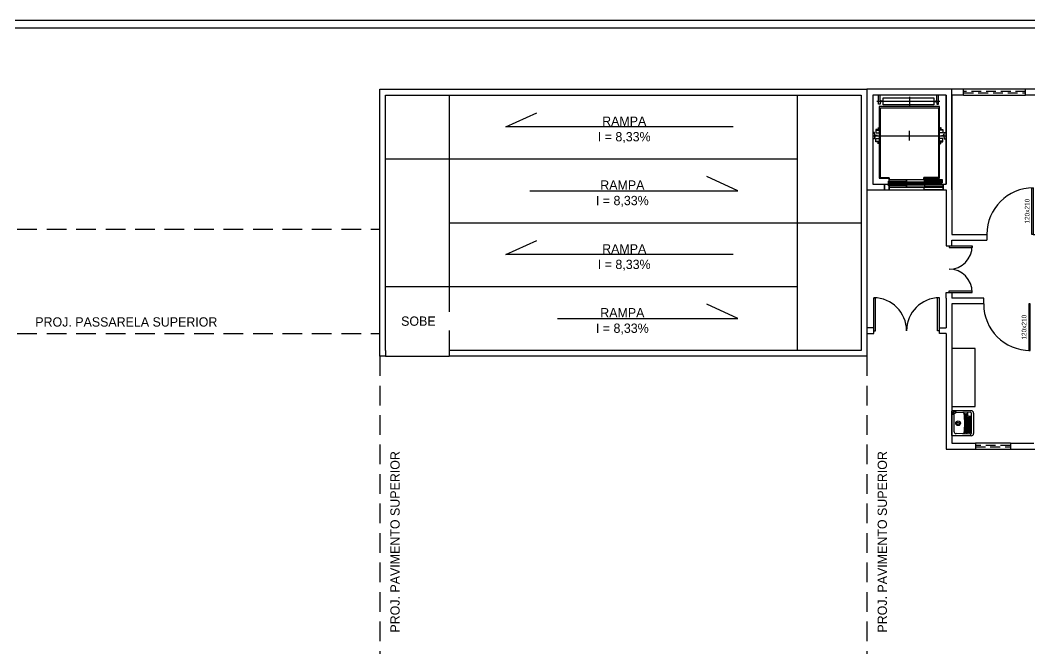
# Model space of a CAD drawing. Header units: centimetres. Extents: x 45464 to 685867, y 12828 to 16690.
# Drawn here: x 678994 to 681605, y 15066 to 16690 of the extents above; entities that cross this region are included whole.
import ezdxf
from ezdxf.enums import TextEntityAlignment as Align

# ---------------------------------------------------------------- set-up
doc = ezdxf.new("R2010")
doc.units = ezdxf.units.CM
doc.header["$LTSCALE"] = 4
for name, pattern in [('DASHED2', [9.525, 6.35, -3.175]), ('HIDDENX2', [19.05, 12.7, -6.35]), ('LTYPE_4', [112.5, 56.25, -56.25]), ('LTYPE_6', [168.75, 112.5, -28.125, 0, -28.125])]:
    doc.linetypes.add(name, pattern=pattern)
for name, color, linetype in [('0.1', 1, 'Continuous'), ('0.2', 2, 'Continuous'), ('0.4', 4, 'Continuous'), ('0.6', 6, 'Continuous'), ('001-MOBILIA', 253, 'Continuous'), ('02-CONT', 2, 'Continuous'), ('08', 8, 'Continuous'), ('C-TEXTO-02', 2, 'Continuous'), ('VISTA3', 3, 'Continuous')]:
    doc.layers.add(name, color=color, linetype=linetype)
doc.styles.add('2mm 1-50', font='arial.ttf', dxfattribs={"height": 0.1})
doc.styles.add('Símbolos', font='ERASLGHT.TTF')

# ---------------------------------------------------------------- blocks, each defined once
blk = doc.blocks.new('1_00e-flat-20-flat-1')
at = {"color": 1}
blk.add_arc((34.1, -62.7), 120, 90, 180, dxfattribs=at)
at = {"layer": '02-CONT'}
blk.add_lwpolyline([(34.1, -62.7), (30.5, -62.7), (30.5, 57.3), (34.1, 57.3)], close=True, dxfattribs=at)
blk = doc.blocks.new('1_00e-flat-19-flat-1')
at = {"color": 1}
blk.add_arc((34.1, 62.7), 120, 180, 270, dxfattribs=at)
at = {"layer": '02-CONT'}
blk.add_lwpolyline([(34.1, 62.7), (30.5, 62.7), (30.5, -57.3), (34.1, -57.3)], close=True, dxfattribs=at)
blk = doc.blocks.new('1_00-flat-5-flat-1')
at = {"color": 1}
for centre, start, end in [((70.9, -35), 270, 0), ((70.9, -155), 0, 90)]:
    blk.add_arc(centre, 60, start, end, dxfattribs=at)
at = {"layer": '02-CONT'}
for p, q in [((70.9, -35), (130.9, -35)), ((70.9, -35), (70.9, -38.6)), ((70.9, -38.6), (130.9, -38.6)), ((130.9, -35), (130.9, -38.6)), ((70.9, -155), (70.9, -151.4)), ((70.9, -151.4), (130.9, -151.4)), ((70.9, -155), (130.9, -155)), ((130.9, -155), (130.9, -151.4))]:
    blk.add_line(p, q, dxfattribs=at)
blk = doc.blocks.new('1_00-flat-4-flat-1')
at = {"color": 1}
for centre, start, end in [((-219.6, 100.4), 0, 90), ((-49.6, 100.4), 90, 180)]:
    blk.add_arc(centre, 85, start, end, dxfattribs=at)
at = {"layer": '02-CONT'}
for p, q in [((-219.6, 100.4), (-219.6, 185.4)), ((-219.6, 185.4), (-214.5, 185.4)), ((-214.5, 100.4), (-214.5, 185.4)), ((-49.6, 185.4), (-54.7, 185.4)), ((-54.7, 100.4), (-54.7, 185.4)), ((-49.6, 100.4), (-49.6, 185.4)), ((-219.6, 100.4), (-214.5, 100.4)), ((-49.6, 100.4), (-54.7, 100.4))]:
    blk.add_line(p, q, dxfattribs=at)
blk = doc.blocks.new('Tanque05-flat-2-flat-1')
at = {"layer": '001-MOBILIA'}
for p, q in [((-159, 299.2), (-159, 361.7)), ((-157.8, 363), (-109.3, 363)), ((-156.3, 353.2), (-156.3, 358.4)), ((-148.7, 359.7), (-155, 359.7)), ((-154.1, 351.1), (-154.1, 309.8)), ((-131, 357.9), (-148.2, 357.2)), ((-111.9, 358.7), (-131, 357.9)), ((-124.1, 307.2), (-124.1, 353.7)), ((-120.9, 307.1), (-120.9, 353.8)), ((-117.7, 350.1), (-117.7, 358.4)), ((-117.7, 307), (-117.7, 344.9)), ((-116.4, 348.8), (-108.1, 348.8)), ((-114.5, 306.8), (-114.5, 345)), ((-111.3, 306.7), (-111.3, 345.2)), ((-108.1, 305.9), (-108.1, 355)), ((-103.2, 356.8), (-103.2, 304.1)), ((-109.3, 298), (-157.8, 298)), ((-131, 303), (-148.2, 303.7)), ((-111.9, 302.3), (-131, 303))]:
    blk.add_line(p, q, dxfattribs=at)
for radius in [6.13, 3.07]:
    blk.add_circle((-143.1, 330.5), radius, dxfattribs=at)
for centre, radius, start, end in [((-157.8, 361.7), 1.23, 90, 180), ((-155, 358.4), 1.23, 90, 180), ((-155.7, 353.2), 0.613, 180, 344.832), ((-148, 351.1), 7.36, 143.6197, 164.832), ((-148, 351.1), 6.13, 143.6197, 180), ((-153.4, 355.1), 0.613, 323.6197, 143.6197), ((-150.8, 357.2), 0.613, 115.1435, 295.1435), ((-148, 351.1), 7.36, 95.5996, 115.1435), ((-148, 351.1), 6.13, 92.2243, 115.1435), ((-148.7, 359.1), 0.613, 275.5996, 90), ((-130.9, 354.9), 3.07, 9.1743, 92.2243), ((-281.9, 330.5), 156, 350.8257, 9.1743), ((-125.3, 353.7), 1.23, 0, 92.2243), ((-122.1, 353.8), 1.23, 0, 92.2243), ((-118.9, 344.9), 1.23, 0, 92.2243), ((-116.4, 350.1), 1.23, 180, 270), ((-115.7, 345), 1.23, 0, 92.2243), ((-112.5, 345.2), 1.23, 0, 92.2243), ((-111.8, 355), 3.68, 0, 92.2243), ((-109.3, 356.8), 6.13, 0, 90), ((-157.8, 299.2), 1.23, 180, 270), ((-148, 309.8), 6.13, 180, 267.7757), ((-130.9, 306.1), 3.07, 267.7757, 350.8257), ((-125.3, 307.2), 1.23, 267.7757, 0), ((-122.1, 307.1), 1.23, 267.7757, 0), ((-118.9, 307), 1.23, 267.7757, 0), ((-115.7, 306.8), 1.23, 267.7757, 0), ((-112.5, 306.7), 1.23, 267.7757, 0), ((-111.8, 305.9), 3.68, 267.7757, 0), ((-109.3, 304.1), 6.13, 270, 0)]:
    blk.add_arc(centre, radius, start, end, dxfattribs=at)

msp = doc.modelspace()

# ---------------------------------------------------------------- linework, layer by layer
at = {"layer": '0.1', "linetype": 'DASHED2'}
for p, q in [((681593.7, 16505.9), (681433.7, 16505.9)), ((681433.7, 16502.9), (681593.7, 16502.9)), ((681554.7, 15590.9), (681464.7, 15590.9)), ((681464.7, 15587.9), (681554.7, 15587.9))]:
    msp.add_line(p, q, dxfattribs=at)
at = {"layer": '0.1'}
for p, q in [((680103.7, 16496.9), (680103.7, 16001.9)), ((681003.7, 16496.9), (681003.7, 16166.9)), ((679938.7, 16331.9), (681003.7, 16331.9)), ((681229.2, 16251.9), (681381.2, 16251.9)), ((680103.7, 16166.9), (681168.7, 16166.9)), ((681003.7, 16166.9), (681003.7, 16001.9)), ((679938.7, 16001.9), (681003.7, 16001.9)), ((680103.7, 16001.9), (680103.7, 15836.9)), ((681003.7, 16001.9), (681003.7, 15836.9)), ((679938.7, 15821.9), (680103.7, 15821.9))]:
    msp.add_line(p, q, dxfattribs=at)
at = {"layer": '0.1', "linetype": 'HIDDENX2'}
for p, q in [((678529.4, 16150.4), (679923.7, 16150.4)), ((678529.4, 15880.4), (679923.7, 15880.4)), ((679923.7, 15821.9), (679923.7, 14805.9)), ((681183.7, 15821.9), (681183.7, 14805.9))]:
    msp.add_line(p, q, dxfattribs=at)
at = {"layer": '0.2'}
msp.add_lwpolyline([(681403.7, 15692.1), (681463.7, 15692.1), (681463.7, 15842.1), (681403.7, 15842.1)], close=True, dxfattribs=at)
at = {"layer": '0.4'}
for points in [[(672504.2, 13700.9), (672484.6, 13700.8), (672866.5, 16690.4), (685866.9, 16690.4), (685029, 14274.1)], [(672507.3, 13720.9), (672884.1, 16670.4), (685838.8, 16670.4), (685014.8, 14294.1)]]:
    msp.add_lwpolyline(points, dxfattribs=at)
at = {"layer": '0.6'}
for p, q in [((681433.7, 16496.9), (681433.7, 16511.9)), ((681593.7, 16511.9), (681433.7, 16511.9)), ((681593.7, 16496.9), (681593.7, 16511.9)), ((681433.7, 16496.9), (681593.7, 16496.9)), ((681229.2, 16266.9), (681229.2, 16251.9)), ((681229.2, 16266.9), (681229.2, 16251.9)), ((681381.2, 16266.9), (681381.2, 16251.9)), ((681381.2, 16251.9), (681381.2, 16266.9)), ((681493.7, 16136.9), (681493.7, 16121.9)), ((681388.7, 16121.9), (681388.7, 16106.9)), ((681403.7, 16106.9), (681403.7, 16121.9)), ((681388.7, 16106.9), (681403.7, 16106.9)), ((681388.7, 15971.9), (681388.7, 15986.9)), ((681388.7, 15986.9), (681403.7, 15986.9)), ((681403.7, 15986.9), (681403.7, 15971.9)), ((681485.7, 15956.9), (681485.7, 15971.9)), ((681201.2, 15895.4), (681183.7, 15895.4)), ((681183.7, 15880.4), (681201.2, 15880.4)), ((681201.2, 15880.4), (681201.2, 15895.4)), ((681371.2, 15880.4), (681371.2, 15895.4)), ((681371.2, 15895.4), (681388.7, 15895.4)), ((681388.7, 15880.4), (681371.2, 15880.4)), ((679938.7, 15836.9), (679938.7, 15821.9)), ((680103.7, 15836.9), (680103.7, 15821.9)), ((681464.7, 15596.9), (681464.7, 15581.9)), ((681554.7, 15596.9), (681464.7, 15596.9)), ((681554.7, 15596.9), (681554.7, 15581.9)), ((681464.7, 15581.9), (681554.7, 15581.9))]:
    msp.add_line(p, q, dxfattribs=at)
for points in [[(679938.7, 15821.9), (679923.7, 15821.9), (679923.7, 16511.9), (681183.7, 16511.9), (681183.7, 15821.9), (680103.7, 15821.9)], [(681403.7, 16251.9), (681403.7, 16511.9), (681183.7, 16511.9), (681183.7, 16251.9), (681229.2, 16251.9)], [(681433.7, 16511.9), (681388.7, 16511.9)], [(681638.7, 16511.9), (681593.7, 16511.9)], [(679938.7, 15836.9), (679938.7, 16496.9), (681168.7, 16496.9), (681168.7, 15836.9), (680103.7, 15836.9)], [(681388.7, 16496.9), (681198.7, 16496.9), (681198.7, 16266.9), (681229.2, 16266.9)], [(681388.7, 16496.9), (681388.7, 16266.9)], [(681388.7, 16266.9), (681388.7, 16496.9)], [(681433.7, 16496.9), (681403.7, 16496.9), (681403.7, 16136.9), (681493.7, 16136.9)], [(681403.7, 16251.9), (681403.7, 16496.9)], [(681613.7, 16136.9), (681623.7, 16136.9), (681623.7, 16496.9), (681593.7, 16496.9)], [(681381.2, 16266.9), (681388.7, 16266.9)], [(681381.2, 16251.9), (681388.7, 16251.9)], [(681388.7, 16251.9), (681388.7, 16121.9)], [(681403.7, 16121.9), (681493.7, 16121.9)], [(681388.7, 15971.9), (681388.7, 15895.4)], [(681485.7, 15971.9), (681403.7, 15971.9)], [(681485.7, 15956.9), (681403.7, 15956.9), (681403.7, 15596.9), (681464.7, 15596.9)], [(681388.7, 15880.4), (681388.7, 15581.9), (681464.7, 15581.9)], [(681554.7, 15596.9), (681615.7, 15596.9)], [(681554.7, 15581.9), (681630.7, 15581.9)]]:
    msp.add_lwpolyline(points, dxfattribs=at)
at = {"layer": '08', "color": 253, "linetype": 'LTYPE_6'}
for p, q in [((681209.4, 16480.9), (681372.6, 16480.9)), ((681293.7, 16491.9), (681293.7, 16469)), ((681293.7, 16379.1), (681293.7, 16404.3)), ((681198.7, 16391.9), (681387.7, 16391.9))]:
    msp.add_line(p, q, dxfattribs=at)
at = {"layer": '08', "color": 253}
for p, q in [((681213.3, 16473.6), (681213.3, 16496.9)), ((681218.3, 16484.1), (681218.3, 16496.9)), ((681218.7, 16483.7), (681218.3, 16484.1)), ((681218.3, 16484.1), (681218.3, 16477.6)), ((681218.7, 16478), (681218.3, 16477.6)), ((681218.3, 16477.6), (681218.3, 16473.6)), ((681218.7, 16483.7), (681218.7, 16481.1)), ((681220, 16481.1), (681218.7, 16481.1)), ((681218.7, 16480.7), (681218.7, 16478)), ((681220, 16480.7), (681218.7, 16480.7)), ((681220, 16481.1), (681220.2, 16481.3)), ((681220.2, 16480.5), (681220, 16480.7)), ((681223.7, 16481.3), (681220.2, 16481.3)), ((681223.7, 16480.5), (681220.2, 16480.5)), ((681223.7, 16481.3), (681223.7, 16480.5)), ((681225.7, 16489.9), (681356.7, 16489.9)), ((681225.7, 16471.9), (681225.7, 16489.9)), ((681356.7, 16489.9), (681356.7, 16471.9)), ((681358.7, 16481.3), (681362.2, 16481.3)), ((681358.7, 16480.5), (681358.7, 16481.3)), ((681358.7, 16480.5), (681362.2, 16480.5)), ((681362.2, 16481.3), (681362.4, 16481.1)), ((681362.4, 16480.7), (681362.2, 16480.5)), ((681362.4, 16481.1), (681363.7, 16481.1)), ((681362.4, 16480.7), (681363.7, 16480.7)), ((681363.7, 16483.7), (681364.1, 16484.1)), ((681363.7, 16481.1), (681363.7, 16483.7)), ((681363.7, 16478), (681363.7, 16480.7)), ((681363.7, 16478), (681364.1, 16477.6)), ((681364.1, 16484.1), (681364.1, 16496.9)), ((681364.1, 16477.6), (681364.1, 16484.1)), ((681364.1, 16477.6), (681364.1, 16473.6)), ((681369.1, 16473.6), (681369.1, 16496.9)), ((681218.3, 16473.6), (681213.3, 16473.6)), ((681215.7, 16466.9), (681215.7, 16281.9)), ((681371.7, 16466.9), (681215.7, 16466.9)), ((681218.7, 16463.9), (681368.7, 16463.9)), ((681218.7, 16283.9), (681218.7, 16463.9)), ((681356.7, 16471.9), (681225.7, 16471.9)), ((681339.6, 16463.9), (681339.6, 16463.9)), ((681364.1, 16473.6), (681369.1, 16473.6)), ((681368.7, 16463.9), (681368.7, 16283.9)), ((681371.7, 16281.9), (681371.7, 16466.9)), ((681203.7, 16400.4), (681198.7, 16400.4)), ((681203.7, 16396.4), (681203.7, 16400.4)), ((681207.2, 16407.5), (681207.2, 16399.4)), ((681212.6, 16407.5), (681207.2, 16407.5)), ((681213.2, 16406.9), (681207.2, 16406.9)), ((681207.2, 16399.4), (681213.2, 16399.4)), ((681212.6, 16412.9), (681212.6, 16407.5)), ((681213.2, 16412.9), (681212.6, 16412.9)), ((681213.2, 16412.9), (681213.2, 16406.9)), ((681213.2, 16406.9), (681215.7, 16406.9)), ((681213.2, 16399.4), (681215.7, 16399.4)), ((681374.2, 16406.9), (681371.7, 16406.9)), ((681374.2, 16399.4), (681371.7, 16399.4)), ((681374.2, 16412.9), (681374.8, 16412.9)), ((681374.2, 16412.9), (681374.2, 16406.9)), ((681374.2, 16406.9), (681380.2, 16406.9)), ((681380.2, 16399.4), (681374.2, 16399.4)), ((681374.8, 16412.9), (681374.8, 16407.5)), ((681374.8, 16407.5), (681380.2, 16407.5)), ((681380.2, 16407.5), (681380.2, 16399.4)), ((681383.7, 16396.4), (681383.7, 16400.4)), ((681383.7, 16400.4), (681388.7, 16400.4)), ((681203.7, 16383.4), (681198.7, 16383.4)), ((681203.7, 16396.4), (681204.1, 16396.4)), ((681203.7, 16396.4), (681203.7, 16391.9)), ((681203.7, 16391.9), (681203.7, 16387.4)), ((681203.7, 16387.4), (681204.1, 16387.4)), ((681203.7, 16387.4), (681203.7, 16383.4)), ((681204.5, 16396), (681204.1, 16396.4)), ((681204.5, 16387.7), (681204.1, 16387.4)), ((681204.7, 16392.7), (681204.5, 16396)), ((681204.7, 16391.1), (681204.5, 16387.7)), ((681205, 16392.3), (681204.7, 16392.7)), ((681204.7, 16391.1), (681205, 16391.4)), ((681206.6, 16392.3), (681205, 16392.3)), ((681206.6, 16391.4), (681205, 16391.4)), ((681206.6, 16392.3), (681207, 16392.7)), ((681206.6, 16391.4), (681207, 16391.1)), ((681211.2, 16392.7), (681207, 16392.7)), ((681211.2, 16391.1), (681207, 16391.1)), ((681207.2, 16384.4), (681213.2, 16384.4)), ((681207.2, 16376.3), (681207.2, 16384.4)), ((681213.2, 16376.9), (681207.2, 16376.9)), ((681212.6, 16376.3), (681207.2, 16376.3)), ((681211.2, 16391.9), (681211.2, 16392.7)), ((681211.2, 16391.9), (681211.2, 16391.1)), ((681212.6, 16370.9), (681212.6, 16376.3)), ((681213.2, 16370.9), (681212.6, 16370.9)), ((681213.2, 16384.4), (681215.7, 16384.4)), ((681213.2, 16370.9), (681213.2, 16376.9)), ((681213.2, 16376.9), (681215.7, 16376.9)), ((681374.2, 16384.4), (681371.7, 16384.4)), ((681374.2, 16376.9), (681371.7, 16376.9)), ((681380.2, 16384.4), (681374.2, 16384.4)), ((681374.2, 16376.9), (681380.2, 16376.9)), ((681374.2, 16370.9), (681374.2, 16376.9)), ((681374.2, 16370.9), (681374.8, 16370.9)), ((681374.8, 16376.3), (681380.2, 16376.3)), ((681374.8, 16370.9), (681374.8, 16376.3)), ((681376.2, 16392.7), (681380.4, 16392.7)), ((681376.2, 16391.9), (681376.2, 16392.7)), ((681376.2, 16391.9), (681376.2, 16391.1)), ((681376.2, 16391.1), (681380.4, 16391.1)), ((681380.2, 16376.3), (681380.2, 16384.4)), ((681380.7, 16392.3), (681380.4, 16392.7)), ((681380.7, 16391.4), (681380.4, 16391.1)), ((681380.7, 16392.3), (681382.3, 16392.3)), ((681380.7, 16391.4), (681382.3, 16391.4)), ((681382.7, 16392.7), (681382.3, 16392.3)), ((681382.3, 16391.4), (681382.7, 16391.1)), ((681382.7, 16392.7), (681382.9, 16396)), ((681382.7, 16391.1), (681382.9, 16387.7)), ((681382.9, 16396), (681383.2, 16396.4)), ((681382.9, 16387.7), (681383.2, 16387.4)), ((681383.7, 16396.4), (681383.2, 16396.4)), ((681383.7, 16387.4), (681383.2, 16387.4)), ((681383.7, 16391.9), (681383.7, 16396.4)), ((681383.7, 16387.4), (681383.7, 16391.9)), ((681383.7, 16387.4), (681383.7, 16383.4)), ((681383.7, 16383.4), (681388.7, 16383.4)), ((681215.7, 16281.9), (681241, 16281.9)), ((681218.7, 16283.9), (681241.2, 16283.9)), ((681229.2, 16266.9), (681238.2, 16266.9)), ((681229.2, 16257.9), (681229.2, 16266.9)), ((681229.2, 16251.9), (681229.2, 16266.9)), ((681238.2, 16270.1), (681239.5, 16270.1)), ((681238.2, 16269.9), (681238.2, 16270.1)), ((681238.2, 16269.9), (681378.7, 16269.9)), ((681238.2, 16266.9), (681381.2, 16266.9)), ((681238.2, 16266.9), (681238.2, 16266.7)), ((681238.2, 16266.7), (681239.5, 16266.7)), ((681239.5, 16274.6), (681241, 16274.6)), ((681239.5, 16270.1), (681239.5, 16274.6)), ((681239.5, 16266.7), (681239.5, 16262.2)), ((681239.7, 16274.4), (681239.7, 16269.9)), ((681241.2, 16274.4), (681239.7, 16274.4)), ((681239.7, 16262.4), (681239.7, 16266.9)), ((681240, 16273.9), (681288.2, 16273.9)), ((681240, 16269.9), (681240, 16273.9)), ((681240, 16266.9), (681240, 16262.9)), ((681240.2, 16273.7), (681240.2, 16270.1)), ((681288, 16273.7), (681240.2, 16273.7)), ((681240.2, 16270.1), (681241.5, 16270.1)), ((681240.2, 16266.7), (681241.5, 16266.7)), ((681240.2, 16263.1), (681240.2, 16266.7)), ((681241, 16281.9), (681241, 16278.9)), ((681241, 16274.6), (681241, 16278.9)), ((681241.2, 16278.9), (681241.2, 16283.9)), ((681241.2, 16274.4), (681241.2, 16278.9)), ((681241.2, 16278.9), (681378.7, 16278.9)), ((681241.5, 16270.1), (681241.5, 16269.9)), ((681241.5, 16266.7), (681241.5, 16266.9)), ((681286.2, 16278.4), (681333.2, 16278.4)), ((681286.2, 16278.4), (681286.2, 16274.4)), ((681286.2, 16274.4), (681287.7, 16274.4)), ((681333, 16278.2), (681286.4, 16278.2)), ((681286.4, 16274.6), (681286.4, 16278.2)), ((681287.7, 16274.6), (681286.4, 16274.6)), ((681286.7, 16270.1), (681288, 16270.1)), ((681286.7, 16269.9), (681286.7, 16270.1)), ((681286.7, 16266.9), (681286.7, 16266.7)), ((681286.7, 16266.7), (681288, 16266.7)), ((681287.7, 16274.4), (681287.7, 16274.6)), ((681288, 16270.1), (681288, 16273.7)), ((681288, 16266.7), (681288, 16263.1)), ((681288.2, 16273.9), (681288.2, 16269.9)), ((681288.2, 16272.4), (681378.7, 16272.4)), ((681378.7, 16271.4), (681288.2, 16271.4)), ((681288.2, 16262.9), (681288.2, 16266.9)), ((681368.7, 16283.9), (681331.2, 16283.9)), ((681331.2, 16278.9), (681331.2, 16283.9)), ((681331.4, 16281.9), (681371.7, 16281.9)), ((681331.4, 16279.1), (681331.4, 16281.9)), ((681332.7, 16279.1), (681331.4, 16279.1)), ((681331.7, 16274.6), (681333, 16274.6)), ((681331.7, 16274.4), (681331.7, 16274.6)), ((681333.2, 16274.4), (681331.7, 16274.4)), ((681332.7, 16278.9), (681332.7, 16279.1)), ((681333, 16274.6), (681333, 16278.2)), ((681333.2, 16278.4), (681333.2, 16274.4)), ((681378.7, 16276.9), (681333.2, 16276.9)), ((681333.2, 16275.9), (681378.7, 16275.9)), ((681378.7, 16278.9), (681378.7, 16269.9)), ((681381.2, 16266.9), (681381.2, 16257.9)), ((681381.2, 16266.9), (681381.2, 16251.9)), ((681229.2, 16251.9), (681229.2, 16262.9)), ((681229.2, 16257.9), (681230.7, 16257.9)), ((681229.4, 16257.7), (681229.4, 16252.1)), ((681230.7, 16257.7), (681229.4, 16257.7)), ((681230.7, 16257.9), (681230.7, 16257.7)), ((681239.5, 16262.2), (681241, 16262.2)), ((681241.2, 16262.4), (681239.7, 16262.4)), ((681240, 16262.9), (681288.2, 16262.9)), ((681288, 16263.1), (681240.2, 16263.1)), ((681241, 16262.2), (681241, 16252.1)), ((681241.2, 16251.9), (681241.2, 16262.4)), ((681381.2, 16257.9), (681241.2, 16257.9)), ((681286.2, 16262.4), (681287.7, 16262.4)), ((681286.2, 16258.4), (681286.2, 16262.4)), ((681286.2, 16258.4), (681333.2, 16258.4)), ((681286.4, 16262.2), (681286.4, 16258.6)), ((681287.7, 16262.2), (681286.4, 16262.2)), ((681333, 16258.6), (681286.4, 16258.6)), ((681287.7, 16262.4), (681287.7, 16262.2)), ((681288.2, 16265.4), (681381.2, 16265.4)), ((681381.2, 16264.4), (681288.2, 16264.4)), ((681331.2, 16257.9), (681331.2, 16251.9)), ((681331.2, 16251.9), (681381.2, 16251.9)), ((681331.4, 16252.1), (681331.4, 16257.7)), ((681331.4, 16257.7), (681332.7, 16257.7)), ((681381, 16252.1), (681331.4, 16252.1)), ((681331.7, 16262.4), (681331.7, 16262.2)), ((681333.2, 16262.4), (681331.7, 16262.4)), ((681331.7, 16262.2), (681333, 16262.2)), ((681332.7, 16257.7), (681332.7, 16257.9)), ((681333, 16262.2), (681333, 16258.6)), ((681333.2, 16258.4), (681333.2, 16262.4)), ((681333.2, 16260.9), (681381.2, 16260.9)), ((681381.2, 16259.9), (681333.2, 16259.9)), ((681379.7, 16257.9), (681379.7, 16257.7)), ((681379.7, 16257.7), (681381, 16257.7)), ((681381, 16257.7), (681381, 16252.1)), ((681381.2, 16251.9), (681381.2, 16262.9))]:
    msp.add_line(p, q, dxfattribs=at)
at = {"layer": '08', "color": 253, "linetype": 'LTYPE_4'}
for p, q in [((681207.2, 16406), (681213.2, 16406)), ((681213.2, 16406), (681215.7, 16406)), ((681374.2, 16406), (681371.7, 16406)), ((681380.2, 16406), (681374.2, 16406)), ((681207.2, 16377.7), (681213.2, 16377.7)), ((681213.2, 16377.7), (681215.7, 16377.7)), ((681374.2, 16377.7), (681371.7, 16377.7)), ((681380.2, 16377.7), (681374.2, 16377.7))]:
    msp.add_line(p, q, dxfattribs=at)

# ---------------------------------------------------------------- block references
at = {"layer": '0.6'}
for name, p in [('1_00e-flat-20-flat-1', (681579.6, 16199.6)), ('1_00-flat-5-flat-1', (681325.3, 16141.9)), ('1_00-flat-4-flat-1', (681420.8, 15787.5)), ('1_00e-flat-19-flat-1', (681571.6, 15894.2)), ('Tanque05-flat-2-flat-1', (681562.7, 15318.2))]:
    msp.add_blockref(name, p, dxfattribs=at)

# ---------------------------------------------------------------- texts
at = {"layer": '02-CONT', "style": '2mm 1-50'}
for p in [(681598.1, 16196.8), (681590.1, 15896.9)]:
    msp.add_text('120x210', height=12, rotation=90, dxfattribs=at).set_placement(p, align=Align.MIDDLE_CENTER)

# ---------------------------------------------------------------- next in the draw order: texts
at = {"layer": 'C-TEXTO-02', "char_height": 24, "style": 'Símbolos', "bg_fill": 2}
for s, insert, width, attachment_point in [('\\pxqc;RAMPA\\PI = 8,33%', (680752, 16441.3), 391.809, 3), ('\\pxqc;RAMPA\\PI = 8,33%', (680355.3, 16276.3), 391.809, 1), ('\\pxqc;RAMPA\\PI = 8,33%', (680752, 16111.3), 391.809, 3), ('\\pxqc;RAMPA\\PI = 8,33%', (680355.3, 15946.3), 391.809, 1), ('PROJ. PASSARELA SUPERIOR', (679033.1, 15922.5), 536.359, 1)]:
    msp.add_mtext(s, dxfattribs=dict(at, insert=insert, width=width, attachment_point=attachment_point))
at = {"layer": 'C-TEXTO-02', "char_height": 24, "width": 536.359, "attachment_point": 1, "rotation": 90, "style": 'Símbolos', "bg_fill": 2}
for insert in [(679951.4, 15107.6), (681211.4, 15107.6)]:
    msp.add_mtext('PROJ. PAVIMENTO SUPERIOR', dxfattribs=dict(at, insert=insert))

# ---------------------------------------------------------------- next in the draw order: linework, layer by layer
at = {"layer": 'VISTA3'}
for points in [[(680838.2, 16414.4), (680250, 16414.4), (680330.1, 16451.1)], [(680311.9, 16249.4), (680849.7, 16249.4), (680769.7, 16286.1)], [(680838.2, 16084.4), (680250, 16084.4), (680330.1, 16121.1)], [(680311.9, 15919.4), (680849.7, 15919.4), (680769.7, 15956.1)]]:
    msp.add_lwpolyline(points, dxfattribs=at)

# ---------------------------------------------------------------- next in the draw order: texts
at = {"layer": 'C-TEXTO-02', "insert": (679979.2, 15924.6), "char_height": 24, "width": 391.809, "attachment_point": 1, "style": 'Símbolos', "bg_fill": 2}
msp.add_mtext('SOBE', dxfattribs=at)

doc.saveas('drawing.dxf')
